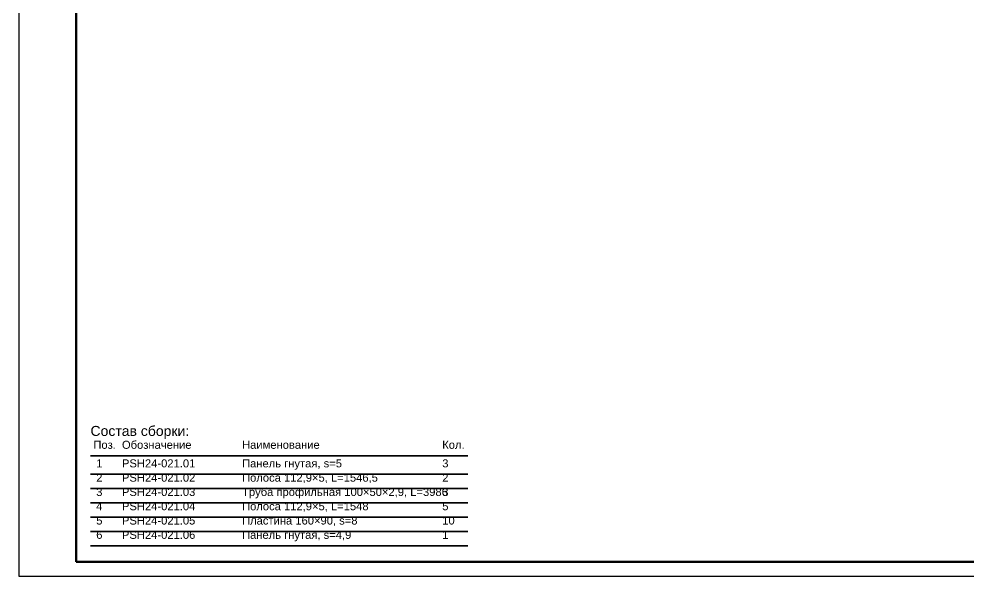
# Model space of a CAD drawing. Header units: millimetres. Extents: x 0 to 599, y 0 to 420.
# Drawn here: x 0 to 332.2, y 0 to 194.9 of the extents above; entities that cross this region are included whole.
import ezdxf

# ---------------------------------------------------------------- set-up
doc = ezdxf.new("R2010")
doc.units = ezdxf.units.MM
doc.styles.add('GOST', font='Arial')

msp = doc.modelspace()

# ---------------------------------------------------------------- linework, layer by layer
at = {"color": 8, "lineweight": 35}
for p, q in [((25, 42), (157, 42)), ((25, 35.6), (157, 35.6)), ((25, 30.6), (157, 30.6)), ((25, 25.6), (157, 25.6)), ((25, 20.6), (157, 20.6)), ((25, 15.6), (157, 15.6)), ((25, 10.6), (157, 10.6))]:
    msp.add_line(p, q, dxfattribs=at)
at = {"color": 7, "lineweight": 25}
msp.add_lwpolyline([(0, 0), (594, 0), (594, 420), (0, 420)], close=True, dxfattribs=at)
at = {"color": 7, "lineweight": 70}
msp.add_lwpolyline([(20, 5), (589, 5), (589, 415), (20, 415)], close=True, dxfattribs=at)

# ---------------------------------------------------------------- texts
at = {"color": 3, "style": 'GOST'}
for s, height, p in [('Состав сборки:', 3.5, (25, 49)), ('Поз.', 2.8, (26, 44.5)), ('Обозначение', 2.8, (36, 44.5)), ('Наименование', 2.8, (78, 44.5)), ('Кол.', 2.8, (148, 44.5)), ('1', 2.8, (27, 38)), ('PSH24-021.01', 2.8, (36, 38)), ('Панель гнутая, s=5', 2.8, (78, 38)), ('3', 2.8, (148, 38)), ('2', 2.8, (27, 33)), ('PSH24-021.02', 2.8, (36, 33)), ('Полоса 112,9×5, L=1546,5', 2.8, (78, 33)), ('2', 2.8, (148, 33)), ('3', 2.8, (27, 28)), ('PSH24-021.03', 2.8, (36, 28)), ('Труба профильная 100×50×2,9, L=3986', 2.8, (78, 28)), ('3', 2.8, (148, 28)), ('4', 2.8, (27, 23)), ('PSH24-021.04', 2.8, (36, 23)), ('Полоса 112,9×5, L=1548', 2.8, (78, 23)), ('5', 2.8, (148, 23)), ('5', 2.8, (27, 18)), ('PSH24-021.05', 2.8, (36, 18)), ('Пластина 160×90, s=8', 2.8, (78, 18)), ('10', 2.8, (148, 18)), ('6', 2.8, (27, 13)), ('PSH24-021.06', 2.8, (36, 13)), ('Панель гнутая, s=4,9', 2.8, (78, 13)), ('1', 2.8, (148, 13))]:
    msp.add_text(s, height=height, dxfattribs=at).set_placement(p)

doc.saveas('drawing.dxf')
